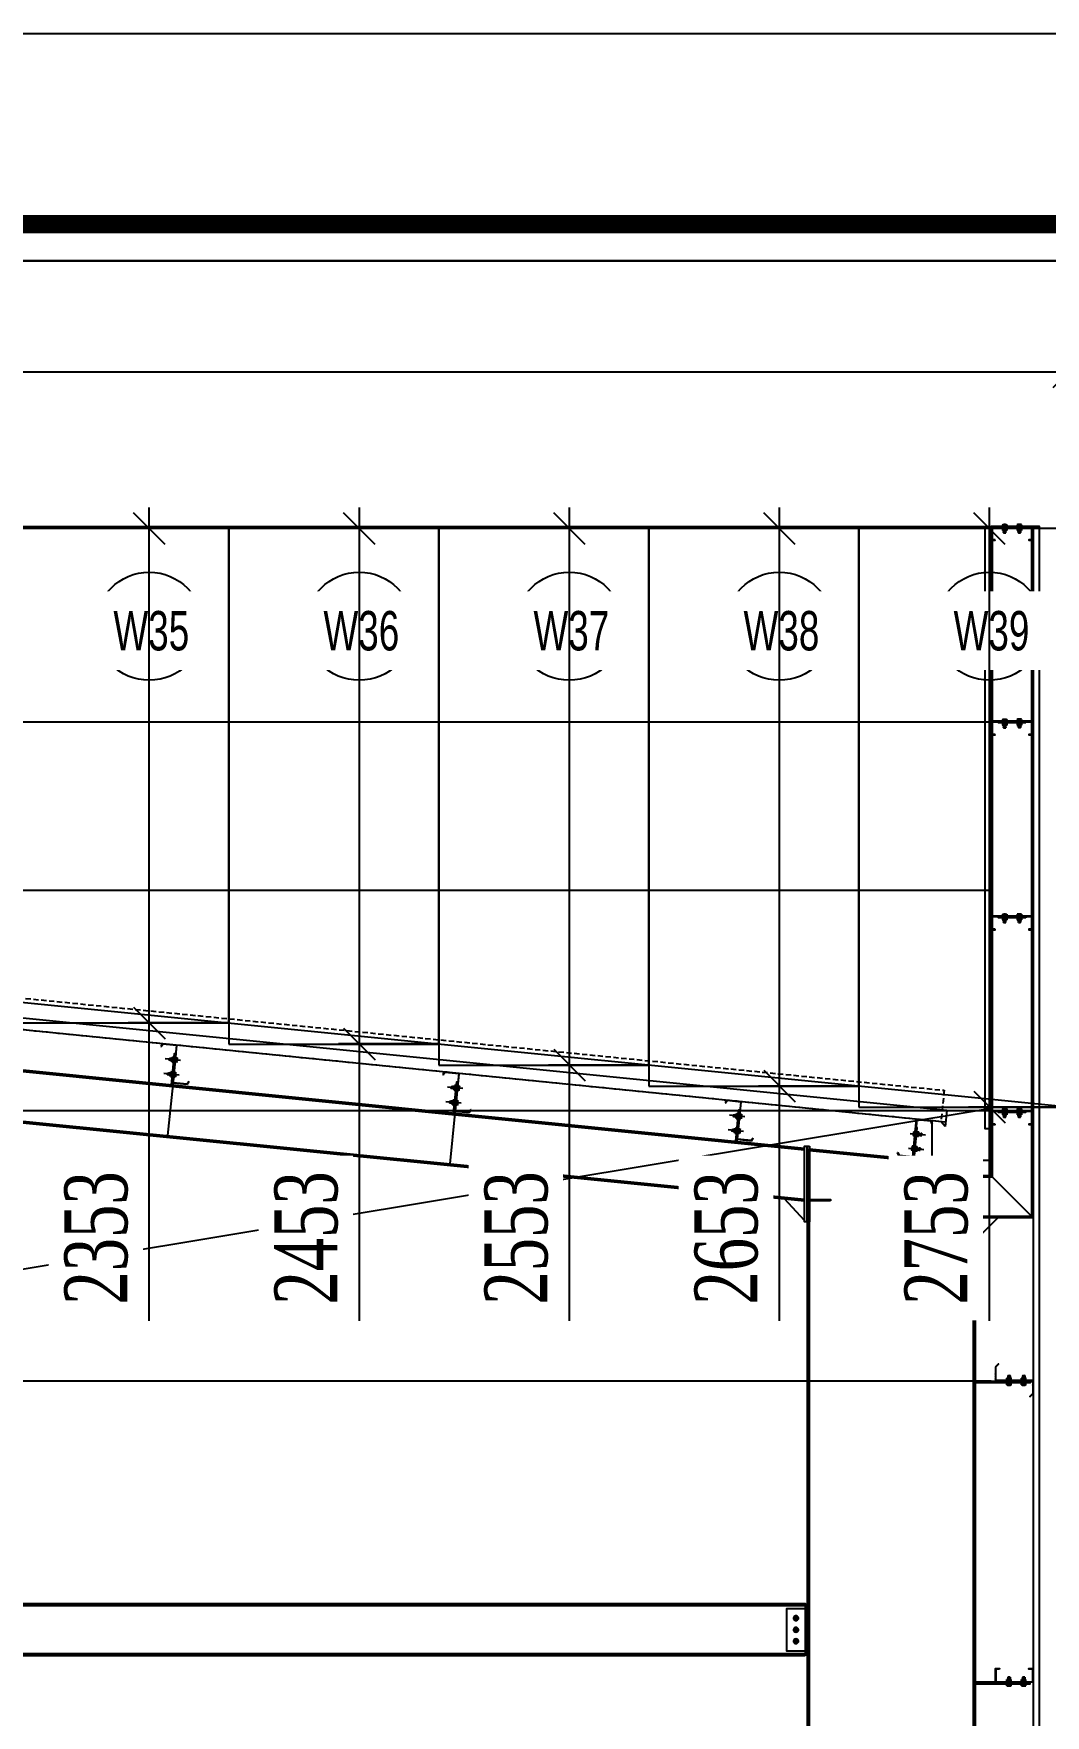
# Model space of a CAD drawing. Header units: inches. Extents: x 315041 to 662841, y -45540 to -35018.
# Drawn here: x 333064.8 to 333113, y -38356.8 to -38276.7 of the extents above; entities that cross this region are included whole.
import ezdxf

# ---------------------------------------------------------------- set-up
doc = ezdxf.new("R2010")
doc.units = ezdxf.units.IN
doc.header["$MEASUREMENT"] = 0
doc.linetypes.add('CENTER2', pattern=[28.575, 19.05, -3.175, 3.175, -3.175])
doc.linetypes.add('HIDDEN', pattern=[0.375, 0.25, -0.125])
for name, color, linetype in [('2', 2, 'Continuous'), ('251', 251, 'Continuous'), ('2NET-VE', 8, 'Continuous'), ('3', 3, 'Continuous'), ('5', 5, 'Continuous'), ('6', 6, 'Continuous'), ('7', 7, 'Continuous'), ('8', 8, 'Continuous'), ('9', 9, 'Continuous'), ('BAO KHUNG', 31, 'Continuous'), ('DIM', 8, 'Continuous'), ('GIANG', 1, 'Continuous')]:
    doc.layers.add(name, color=color, linetype=linetype)
doc.styles.add('ST1', font='times.ttf', dxfattribs={"width": 0.7})
doc.styles.add('ST1H', font='vnshxh.shx', dxfattribs={"width": 0.7})
doc.dimstyles.new('100', dxfattribs={"dimtxt": 3, "dimasz": 1.5, "dimexe": 1, "dimexo": 0, "dimgap": 1, "dimtad": 1, "dimdec": 0, "dimlfac": 100, "dimzin": 0, "dimdsep": 46, "dimtxsty": 'ST1', "dimblk": 'OBLIQUE', "dimcen": 1, "dimdle": 1, "dimclrd": 8, "dimclre": 8, "dimclrt": 3, "dimadec": 0, "dimazin": 0, "dimtfac": 1, "dimtdec": 0, "dimtix": 1, "dimtmove": 1, "dimatfit": 3, "dimfxl": 0, "dimtfill": 1, "dimtolj": 1, "dimtzin": 0, "dimlwd": -1, "dimlwe": -1, "dimarcsym": 1})

# ---------------------------------------------------------------- blocks, each defined once
blk = doc.blocks.new('A$C75D82031')
at = {"layer": '2', "color": 157, "linetype": 'Continuous'}
blk.add_lwpolyline([(0, 420), (594, 420), (594, 0), (0, 0)], close=True, dxfattribs=at)
at = {"layer": '7', "color": 147, "linetype": 'Continuous'}
blk.add_lwpolyline([(12.331, 57.61), (581.669, 57.61), (581.669, 409.19), (12.331, 409.19)], close=True, dxfattribs=at)
at = {"layer": 'BAO KHUNG', "color": 167, "linetype": 'Continuous', "const_width": 0.871}
blk.add_lwpolyline([(10.588, 9.067), (583.412, 9.067), (583.412, 410.933), (10.588, 410.933)], close=True, dxfattribs=at)
blk = doc.blocks.new('*U235')
at = {"layer": '2NET-VE', "ltscale": 0.5}
for p, q in [((0, 8), (9, 8)), ((23, 7), (23, 7)), ((0, -8), (9, -8)), ((23, -7), (23, -7))]:
    blk.add_line(p, q, dxfattribs=at)
at = {"layer": '7', "linetype": 'Continuous'}
for p, q in [((22, 6), (23, 8)), ((22, -6), (24, 6)), ((23, 8), (24, 6)), ((24, 6), (25, 8)), ((24, -6), (26, 6)), ((25, 8), (26, 6)), ((26, 6), (27, 8)), ((26, -6), (28, 6)), ((27, 8), (28, 6)), ((28, 6), (29, 8)), ((28, -6), (30, 6)), ((29, 8), (30, 6)), ((30, 6), (31, 8)), ((30, -6), (32, 6)), ((30, -6), (32, 6)), ((31, 8), (32, 6)), ((32, 6), (33, 8)), ((32, -6), (34, 6)), ((33, 8), (34, 6)), ((34, 6), (35, 8)), ((34, -6), (35, 6)), ((34, -6), (35, 6)), ((34, -6), (35, 6)), ((35, 8), (35, 6)), ((35, 6), (37, 8)), ((36, -6), (37, 6)), ((37, 8), (37, 6)), ((42, 6), (37, 6)), ((42, 6), (42, -6)), ((22, -6), (23, -8)), ((22, -6), (22, -6)), ((22, -6), (22, -6)), ((23, -8), (24, -6)), ((24, -6), (25, -8)), ((25, -8), (26, -6)), ((26, -6), (27, -8)), ((27, -8), (28, -6)), ((28, -6), (29, -8)), ((29, -8), (30, -6)), ((30, -6), (31, -8)), ((31, -8), (32, -6)), ((32, -6), (33, -8)), ((33, -8), (34, -6)), ((34, -6), (35, -8)), ((35, -8), (36, -6)), ((36, -6), (42, -6))]:
    blk.add_line(p, q, dxfattribs=at)
at = {"layer": '8', "linetype": 'Continuous'}
for p, q in [((-10, 9), (-10, 12)), ((-10, -12), (-10, 12)), ((-1, 15), (-9, 15)), ((-1, 9), (-9, 9)), ((0, 9), (0, 12)), ((0, -12), (0, 12)), ((9, -18), (9, 18)), ((9, 18), (11, 18)), ((11, -18), (11, 18)), ((11, 9), (11, 12)), ((11, -12), (11, 12)), ((12, 15), (21, 15)), ((13, 9), (20, 9)), ((22, 9), (22, 12)), ((22, -12), (22, 12)), ((-10, -9), (-10, -12)), ((-1, -9), (-9, -9)), ((-9, -15), (-1, -15)), ((0, -9), (0, -12)), ((9, -18), (11, -18)), ((11, -9), (11, -12)), ((21, -15), (12, -15)), ((13, -9), (20, -9)), ((22, -9), (22, -12))]:
    blk.add_line(p, q, dxfattribs=at)
at = {"layer": '8', "ltscale": 10}
blk.add_line((-33, 0), (65, 0), dxfattribs=at)
at = {"layer": '8', "linetype": 'Continuous'}
for centre, radius, start, end in [((-5, 12), 5.58, 146.602, 180), ((-6, 12), 4.1, 180, 228.5476), ((-6, 6), 4.1, 131.4524, 180), ((-6, 12), 5.58, 0, 33.398), ((-4, 12), 4.1, 311.4524, 0), ((-4, 6), 4.1, 0, 48.5476), ((17, 12), 5.58, 146.602, 180), ((16, 12), 4.1, 180, 228.5476), ((16, 6), 4.1, 131.4524, 180), ((18, 12), 4.1, 311.4524, 0), ((18, 6), 4.1, 0, 48.5476), ((16, 12), 5.58, 0, 33.398), ((-6, -6), 4.1, 180, 228.5476), ((-6, -12), 4.1, 131.4524, 180), ((-5, -12), 5.58, 180, 213.398), ((-4, -6), 4.1, 311.4524, 0), ((-4, -12), 4.1, 0, 48.5476), ((-6, -12), 5.58, 326.602, 0), ((16, -6), 4.1, 180, 228.5476), ((16, -12), 4.1, 131.4524, 180), ((17, -12), 5.58, 180, 213.398), ((18, -6), 4.1, 311.4524, 0), ((18, -12), 4.1, 0, 48.5476), ((16, -12), 5.58, 326.602, 0)]:
    blk.add_arc(centre, radius, start, end, dxfattribs=at)
blk = doc.blocks.new('*U234')
at = {"layer": '2NET-VE', "ltscale": 0.5}
for p, q in [((0, 8), (9, 8)), ((23, 7), (23, 7)), ((0, -8), (9, -8)), ((23, -7), (23, -7))]:
    blk.add_line(p, q, dxfattribs=at)
at = {"layer": '7', "linetype": 'Continuous'}
for p, q in [((22, 6), (23, 8)), ((22, -6), (24, 6)), ((23, 8), (24, 6)), ((24, 6), (25, 8)), ((24, -6), (26, 6)), ((25, 8), (26, 6)), ((26, 6), (27, 8)), ((26, -6), (28, 6)), ((27, 8), (28, 6)), ((28, 6), (29, 8)), ((28, -6), (30, 6)), ((29, 8), (30, 6)), ((30, 6), (31, 8)), ((30, -6), (32, 6)), ((30, -6), (32, 6)), ((31, 8), (32, 6)), ((32, 6), (33, 8)), ((32, -6), (34, 6)), ((33, 8), (34, 6)), ((34, 6), (35, 8)), ((34, -6), (35, 6)), ((34, -6), (35, 6)), ((34, -6), (35, 6)), ((35, 8), (35, 6)), ((35, 6), (37, 8)), ((36, -6), (37, 6)), ((37, 8), (37, 6)), ((42, 6), (37, 6)), ((42, 6), (42, -6)), ((22, -6), (23, -8)), ((22, -6), (22, -6)), ((22, -6), (22, -6)), ((23, -8), (24, -6)), ((24, -6), (25, -8)), ((25, -8), (26, -6)), ((26, -6), (27, -8)), ((27, -8), (28, -6)), ((28, -6), (29, -8)), ((29, -8), (30, -6)), ((30, -6), (31, -8)), ((31, -8), (32, -6)), ((32, -6), (33, -8)), ((33, -8), (34, -6)), ((34, -6), (35, -8)), ((35, -8), (36, -6)), ((36, -6), (42, -6))]:
    blk.add_line(p, q, dxfattribs=at)
at = {"layer": '8', "linetype": 'Continuous'}
for p, q in [((-10, 9), (-10, 12)), ((-10, -12), (-10, 12)), ((-1, 15), (-9, 15)), ((-1, 9), (-9, 9)), ((0, 9), (0, 12)), ((0, -12), (0, 12)), ((9, -18), (9, 18)), ((9, 18), (11, 18)), ((11, -18), (11, 18)), ((11, 9), (11, 12)), ((11, -12), (11, 12)), ((12, 15), (21, 15)), ((13, 9), (20, 9)), ((22, 9), (22, 12)), ((22, -12), (22, 12)), ((-10, -9), (-10, -12)), ((-1, -9), (-9, -9)), ((-9, -15), (-1, -15)), ((0, -9), (0, -12)), ((9, -18), (11, -18)), ((11, -9), (11, -12)), ((21, -15), (12, -15)), ((13, -9), (20, -9)), ((22, -9), (22, -12))]:
    blk.add_line(p, q, dxfattribs=at)
at = {"layer": '8', "ltscale": 10}
blk.add_line((-33, 0), (65, 0), dxfattribs=at)
at = {"layer": '8', "linetype": 'Continuous'}
for centre, radius, start, end in [((-5, 12), 5.58, 146.602, 180), ((-6, 12), 4.1, 180, 228.5476), ((-6, 6), 4.1, 131.4524, 180), ((-6, 12), 5.58, 0, 33.398), ((-4, 12), 4.1, 311.4524, 0), ((-4, 6), 4.1, 0, 48.5476), ((17, 12), 5.58, 146.602, 180), ((16, 12), 4.1, 180, 228.5476), ((16, 6), 4.1, 131.4524, 180), ((18, 12), 4.1, 311.4524, 0), ((18, 6), 4.1, 0, 48.5476), ((16, 12), 5.58, 0, 33.398), ((-6, -6), 4.1, 180, 228.5476), ((-6, -12), 4.1, 131.4524, 180), ((-5, -12), 5.58, 180, 213.398), ((-4, -6), 4.1, 311.4524, 0), ((-4, -12), 4.1, 0, 48.5476), ((-6, -12), 5.58, 326.602, 0), ((16, -6), 4.1, 180, 228.5476), ((16, -12), 4.1, 131.4524, 180), ((17, -12), 5.58, 180, 213.398), ((18, -6), 4.1, 311.4524, 0), ((18, -12), 4.1, 0, 48.5476), ((16, -12), 5.58, 326.602, 0)]:
    blk.add_arc(centre, radius, start, end, dxfattribs=at)
blk = doc.blocks.new('XM150')
at = {"layer": '2', "ltscale": 0.015}
for p, q in [((68.9, 180), (0.9, 180)), ((0.9, 1.1), (0.9, 180)), ((2, 178.9), (2, 0)), ((2, 178.9), (68.3, 178.9)), ((75.4, 166.5), (68.3, 178.9)), ((68.9, 180), (76.4, 167)), ((76.4, 167), (75.4, 166.5)), ((-73.5, 13), (-72.5, 13.5)), ((-66, 0), (-73.5, 13)), ((-72.5, 13.5), (-65.4, 1.1)), ((2, 0), (-66, 0)), ((-65.4, 1.1), (0.9, 1.1))]:
    blk.add_line(p, q, dxfattribs=at)
at = {"layer": '5'}
blk.add_lwpolyline([(8, -10), (8, 140), (2, 140), (2, -10), (8, -10)], close=True, dxfattribs=at)
at = {"layer": 'GIANG', "xscale": 0.7499999999999999, "yscale": 0.7499999999999999, "zscale": 0.7499999999999999}
for name, p in [('*U235', (0.9, 110)), ('*U234', (0.9, 40))]:
    blk.add_blockref(name, p, dxfattribs=at)
blk = doc.blocks.new('*U956')
at = {"layer": '2', "xscale": 0.008333333333333337, "yscale": 0.008333333333333337, "zscale": 0.008333333333333337, "rotation": 8.530765610063296}
blk.add_blockref('XM150', (0.118, -0.699), dxfattribs=at)
blk = doc.blocks.new('*U957')
at = {"layer": '2', "color": 0, "linetype": 'ByBlock', "lineweight": -2, "transparency": 16777216}
blk.add_blockref('*U956', (0, 0), dxfattribs=at)
blk = doc.blocks.new('*U132')
at = {"layer": '251'}
h = blk.add_hatch(color=256, dxfattribs=at)
h.paths.add_polyline_path([(-0.053, -0.04), (-0.053, -0.043, -0.192582), (-0.048, -0.029, -0.192582), (-0.053, -0.014)])
h.paths.add_polyline_path([(-0.053, 0.014, -0.192582), (-0.048, 0.029, -0.192582), (-0.053, 0.043)])
h = blk.add_hatch(color=256, dxfattribs=at)
h.paths.add_polyline_path([(0.056, -0.04), (0.056, -0.043, -0.192582), (0.062, -0.029, -0.192582), (0.056, -0.014)])
h.paths.add_polyline_path([(0.056, 0.014, -0.192582), (0.062, 0.029, -0.192582), (0.056, 0.043)])
at = {"layer": '5', "linetype": 'CENTER2', "ltscale": 0.2}
blk.add_line((-0.077, 0), (0.194, 0), dxfattribs=at)
at = {"layer": '8'}
for p, q in [((-0.053, 0.04), (-0.053, -0.04)), ((-0.048, 0.058), (-0.006, 0.058)), ((-0.048, 0.029), (-0.006, 0.029)), ((0, 0.043), (0, -0.043)), ((0.044, 0.033), (0, 0.033)), ((0.044, -0.066), (0.044, 0.066)), ((0.044, 0.066), (0.056, 0.066)), ((0.056, -0.066), (0.056, 0.066)), ((0.056, 0.04), (0.056, -0.04)), ((0.062, 0.058), (0.103, 0.058)), ((0.062, 0.029), (0.103, 0.029)), ((0.109, 0.043), (0.109, -0.043)), ((0.117, 0.033), (0.109, 0.033)), ((0.121, 0.027), (0.117, 0.033)), ((0.117, 0.033), (0.117, -0.017)), ((0.117, -0.017), (0.121, 0.027)), ((0.127, 0.033), (0.121, 0.027)), ((0.131, 0.027), (0.127, 0.033)), ((0.164, 0.03), (0.161, 0.027)), ((0.169, 0.027), (0.164, 0.03)), ((0.166, -0.027), (0.167, 0)), ((0.169, 0), (0.167, 0)), ((0.167, 0), (0.169, 0)), ((0.169, 0.027), (0.169, -0.027)), ((-0.048, -0.029), (-0.006, -0.029)), ((-0.048, -0.029), (-0.006, -0.029)), ((-0.048, -0.058), (-0.006, -0.058)), ((0.044, -0.033), (0, -0.033)), ((0.044, -0.066), (0.056, -0.066)), ((0.062, -0.029), (0.103, -0.029)), ((0.062, -0.029), (0.103, -0.029)), ((0.062, -0.058), (0.103, -0.058)), ((0.12, -0.033), (0.109, -0.033)), ((0.126, -0.027), (0.12, -0.033)), ((0.16, -0.033), (0.156, -0.027)), ((0.166, -0.027), (0.16, -0.033)), ((0.166, -0.027), (0.169, -0.027))]:
    blk.add_line(p, q, dxfattribs=at)
for points in [[(0.136, -0.027), (0.13, -0.033), (0.126, -0.027), (0.131, 0.027), (0.137, 0.033), (0.141, 0.027)], [(0.146, -0.027), (0.14, -0.033), (0.136, -0.027), (0.141, 0.027), (0.147, 0.033), (0.151, 0.027)], [(0.156, -0.027), (0.15, -0.033), (0.146, -0.027), (0.151, 0.027), (0.157, 0.033), (0.161, 0.027)]]:
    blk.add_lwpolyline(points, close=True, dxfattribs=at)
for centre, start, end in [((-0.032, 0.043), 136.3972, 223.6028), ((-0.032, 0.014), 136.3972, 180), ((-0.021, 0.043), 316.3972, 43.6028), ((-0.021, 0.014), 0, 43.6028), ((0.077, 0.043), 136.3972, 223.6028), ((0.077, 0.014), 136.3972, 180), ((0.088, 0.043), 316.3972, 43.6028), ((0.088, 0.014), 0, 43.6028), ((-0.032, -0.014), 180, 223.6028), ((-0.032, -0.043), 136.3972, 223.6028), ((-0.021, -0.014), 316.3972, 0), ((-0.021, -0.043), 316.3972, 43.6028), ((0.077, -0.014), 180, 223.6028), ((0.077, -0.043), 136.3972, 223.6028), ((0.088, -0.014), 316.3972, 0), ((0.088, -0.043), 316.3972, 43.6028)]:
    blk.add_arc(centre, 0.0209, start, end, dxfattribs=at)
blk = doc.blocks.new('*U964')
at = {"layer": '2', "xscale": 0.008333333333333337, "yscale": 0.008333333333333337, "zscale": 0.008333333333333337, "rotation": 8.530765610063296}
blk.add_blockref('XM150', (0.118, -0.699), dxfattribs=at)
blk = doc.blocks.new('*U965')
at = {"layer": '2', "color": 0, "linetype": 'ByBlock', "lineweight": -2, "transparency": 16777216}
blk.add_blockref('*U964', (0, 0), dxfattribs=at)
blk = doc.blocks.new('*U962')
at = {"layer": '2', "xscale": 0.008333333333333335, "yscale": 0.008333333333333335, "zscale": 0.008333333333333335, "rotation": 5.710593137616317}
blk.add_blockref('XM150', (0.083, -0.704), dxfattribs=at)
blk = doc.blocks.new('*U963')
at = {"layer": 'DIM', "color": 0, "linetype": 'ByBlock', "lineweight": -2, "transparency": 16777216}
for p in [(-67.165, -6.717), (-78.359, -7.836), (-89.553, -8.955)]:
    blk.add_blockref('*U962', p, dxfattribs=at)
blk = doc.blocks.new('A$C2C995D6F')
at = {"layer": '7'}
for p, q in [((0.252, 0.126), (0, 0.126)), ((0.126, 0.252), (0.126, 0))]:
    blk.add_line(p, q, dxfattribs=at)
blk.add_circle((0.126, 0.126), 0.0917, dxfattribs=at)
blk = doc.blocks.new('A$C6A7930B6')
at = {"layer": '2'}
h = blk.add_hatch(dxfattribs=at)
h.set_pattern_fill('ANSI31', color=256, scale=0.125, angle=-90, style=0)
h.set_pattern_definition([(315, (3303.04439, 11524.56439), (0.011048543456, 0.011048543456), [])])
h.paths.add_polyline_path([(1.5, 1.185), (1.5, 0.619), (0.016, 0.619), (0.016, 0.124), (0.129, 0.011), (0.118, 0), (0, 0.118), (0, 0.635), (1.484, 0.635), (1.484, 1.179), (1.371, 1.292), (1.382, 1.303)])
at = {"layer": '251'}
h = blk.add_hatch(color=256, dxfattribs=at)
h.paths.add_polyline_path([(0.314, 0.668), (0.31, 0.668, 0.192582), (0.332, 0.676, 0.192582), (0.353, 0.668)])
h.paths.add_polyline_path([(0.397, 0.668, 0.192582), (0.418, 0.676, 0.192582), (0.44, 0.668)])
h = blk.add_hatch(color=256, dxfattribs=at)
h.paths.add_polyline_path([(0.898, 0.668), (0.893, 0.668, 0.192582), (0.915, 0.676, 0.192582), (0.937, 0.668)])
h.paths.add_polyline_path([(0.98, 0.668, 0.192582), (1.002, 0.676, 0.192582), (1.023, 0.668)])
h = blk.add_hatch(color=256, dxfattribs=at)
h.paths.add_polyline_path([(0.314, 0.455), (0.31, 0.455, 0.192582), (0.332, 0.464, 0.192582), (0.353, 0.455)])
h.paths.add_polyline_path([(0.397, 0.455, 0.192582), (0.418, 0.464, 0.192582), (0.44, 0.455)])
h = blk.add_hatch(color=256, dxfattribs=at)
h.paths.add_polyline_path([(0.898, 0.455), (0.893, 0.455, 0.192582), (0.915, 0.464, 0.192582), (0.937, 0.455)])
h.paths.add_polyline_path([(0.98, 0.455, 0.192582), (1.002, 0.464, 0.192582), (1.023, 0.455)])
at = {"layer": '9', "linetype": 'Continuous'}
h = blk.add_hatch(dxfattribs=at)
h.set_pattern_fill('ANSI31', color=250, scale=0.25, angle=-90, style=0)
h.set_pattern_definition([(315, (3302.900187, 11527.014995), (0.02209708691, 0.02209708691), [])])
h.paths.add_polyline_path([(2.292, 0.552), (2.292, 0.619), (0.125, 0.619), (0.125, 0.552)])
at = {"layer": '2'}
blk.add_lwpolyline([(1.5, 1.185), (1.5, 0.619), (0.016, 0.619), (0.016, 0.124), (0.129, 0.011), (0.118, 0), (0, 0.118), (0, 0.635), (1.484, 0.635), (1.484, 1.179), (1.371, 1.292), (1.382, 1.303)], close=True, dxfattribs=at)
at = {"layer": '5', "linetype": 'CENTER2', "ltscale": 0.2}
for p, q in [((0.375, 0.436), (0.375, 0.859)), ((0.958, 0.436), (0.958, 0.859))]:
    blk.add_line(p, q, dxfattribs=at)
at = {"layer": '6'}
blk.add_lwpolyline([(2.292, 0.552), (2.292, 0.619), (0.125, 0.619), (0.125, 0.552), (2.292, 0.552)], dxfattribs=at)
at = {"layer": '8'}
for p, q in [((0.288, 0.676), (0.288, 0.739)), ((0.44, 0.748), (0.31, 0.748)), ((0.436, 0.668), (0.314, 0.668)), ((0.335, 0.832), (0.325, 0.824)), ((0.325, 0.824), (0.335, 0.817)), ((0.335, 0.772), (0.325, 0.764)), ((0.325, 0.764), (0.325, 0.748)), ((0.332, 0.676), (0.332, 0.739)), ((0.332, 0.676), (0.332, 0.739)), ((0.415, 0.837), (0.335, 0.837)), ((0.335, 0.832), (0.335, 0.837)), ((0.335, 0.832), (0.375, 0.835)), ((0.35, 0.759), (0.415, 0.765)), ((0.425, 0.759), (0.35, 0.759)), ((0.375, 0.837), (0.375, 0.835)), ((0.375, 0.835), (0.375, 0.837)), ((0.415, 0.837), (0.42, 0.83)), ((0.42, 0.83), (0.415, 0.825)), ((0.415, 0.78), (0.425, 0.774)), ((0.425, 0.774), (0.415, 0.765)), ((0.415, 0.765), (0.425, 0.759)), ((0.418, 0.676), (0.418, 0.739)), ((0.425, 0.759), (0.425, 0.748)), ((0.462, 0.676), (0.462, 0.739)), ((0.872, 0.676), (0.872, 0.739)), ((1.023, 0.748), (0.893, 0.748)), ((1.019, 0.668), (0.898, 0.668)), ((0.918, 0.832), (0.908, 0.824)), ((0.908, 0.824), (0.918, 0.817)), ((0.918, 0.772), (0.908, 0.764)), ((0.908, 0.764), (0.908, 0.748)), ((0.915, 0.676), (0.915, 0.739)), ((0.915, 0.676), (0.915, 0.739)), ((0.998, 0.837), (0.918, 0.837)), ((0.918, 0.832), (0.918, 0.837)), ((0.918, 0.832), (0.958, 0.835)), ((0.933, 0.759), (0.998, 0.765)), ((1.008, 0.759), (0.933, 0.759)), ((0.958, 0.837), (0.958, 0.835)), ((0.958, 0.835), (0.958, 0.837)), ((0.998, 0.837), (1.003, 0.83)), ((1.003, 0.83), (0.998, 0.825)), ((0.998, 0.78), (1.008, 0.774)), ((1.008, 0.774), (0.998, 0.765)), ((0.998, 0.765), (1.008, 0.759)), ((1.002, 0.676), (1.002, 0.739)), ((1.008, 0.759), (1.008, 0.748)), ((1.045, 0.676), (1.045, 0.739)), ((0.288, 0.464), (0.288, 0.526)), ((0.44, 0.535), (0.31, 0.535)), ((0.436, 0.552), (0.314, 0.552)), ((0.436, 0.455), (0.314, 0.455)), ((0.325, 0.635), (0.325, 0.552)), ((0.332, 0.464), (0.332, 0.526)), ((0.332, 0.464), (0.332, 0.526)), ((0.418, 0.464), (0.418, 0.526)), ((0.425, 0.635), (0.425, 0.552)), ((0.462, 0.464), (0.462, 0.526)), ((0.872, 0.464), (0.872, 0.526)), ((1.023, 0.535), (0.893, 0.535)), ((1.019, 0.552), (0.898, 0.552)), ((1.019, 0.455), (0.898, 0.455)), ((0.908, 0.635), (0.908, 0.552)), ((0.915, 0.464), (0.915, 0.526)), ((0.915, 0.464), (0.915, 0.526)), ((1.002, 0.464), (1.002, 0.526)), ((1.008, 0.635), (1.008, 0.552)), ((1.045, 0.464), (1.045, 0.526))]:
    blk.add_line(p, q, dxfattribs=at)
for points in [[(0.275, 0.65), (0.275, 0.668), (0.475, 0.668), (0.475, 0.65)], [(0.335, 0.817), (0.325, 0.809), (0.335, 0.802), (0.415, 0.81), (0.425, 0.819), (0.415, 0.825)], [(0.335, 0.802), (0.325, 0.794), (0.335, 0.787), (0.415, 0.795), (0.425, 0.804), (0.415, 0.81)], [(0.335, 0.787), (0.325, 0.779), (0.335, 0.772), (0.415, 0.78), (0.425, 0.789), (0.415, 0.795)], [(0.859, 0.65), (0.859, 0.668), (1.058, 0.668), (1.058, 0.65)], [(0.918, 0.817), (0.908, 0.809), (0.918, 0.802), (0.998, 0.81), (1.008, 0.819), (0.998, 0.825)], [(0.918, 0.802), (0.908, 0.794), (0.918, 0.787), (0.998, 0.795), (1.008, 0.804), (0.998, 0.81)], [(0.918, 0.787), (0.908, 0.779), (0.918, 0.772), (0.998, 0.78), (1.008, 0.789), (0.998, 0.795)], [(0.275, 0.535), (0.275, 0.552), (0.475, 0.552), (0.475, 0.535)], [(0.859, 0.535), (0.859, 0.552), (1.058, 0.552), (1.058, 0.535)]]:
    blk.add_lwpolyline(points, close=True, dxfattribs=at)
for centre, start, end in [((0.31, 0.716), 46.39718, 133.60282), ((0.31, 0.699), 226.39718, 313.60282), ((0.353, 0.716), 90, 133.60282), ((0.353, 0.699), 226.39718, 270), ((0.397, 0.716), 46.39718, 90), ((0.397, 0.699), 270, 313.60282), ((0.44, 0.716), 46.39718, 133.60282), ((0.44, 0.699), 226.39718, 313.60282), ((0.893, 0.716), 46.39718, 133.60282), ((0.893, 0.699), 226.39718, 313.60282), ((0.937, 0.716), 90, 133.60282), ((0.937, 0.699), 226.39718, 270), ((0.98, 0.716), 46.39718, 90), ((0.98, 0.699), 270, 313.60282), ((1.023, 0.716), 46.39718, 133.60282), ((1.023, 0.699), 226.39718, 313.60282), ((0.31, 0.503), 46.39718, 133.60282), ((0.31, 0.486), 226.39718, 313.60282), ((0.353, 0.503), 90, 133.60282), ((0.353, 0.486), 226.39718, 270), ((0.397, 0.503), 46.39718, 90), ((0.397, 0.486), 270, 313.60282), ((0.44, 0.503), 46.39718, 133.60282), ((0.44, 0.486), 226.39718, 313.60282), ((0.893, 0.503), 46.39718, 133.60282), ((0.893, 0.486), 226.39718, 313.60282), ((0.937, 0.503), 90, 133.60282), ((0.937, 0.486), 226.39718, 270), ((0.98, 0.503), 46.39718, 90), ((0.98, 0.486), 270, 313.60282), ((1.023, 0.503), 46.39718, 133.60282), ((1.023, 0.486), 226.39718, 313.60282)]:
    blk.add_arc(centre, 0.0314, start, end, dxfattribs=at)
blk = doc.blocks.new('*U148')
at = {"layer": '251'}
h = blk.add_hatch(color=256, dxfattribs=at)
h.paths.add_polyline_path([(-0.053, -0.04), (-0.053, -0.043, -0.192582), (-0.048, -0.029, -0.192582), (-0.053, -0.014)])
h.paths.add_polyline_path([(-0.053, 0.014, -0.192582), (-0.048, 0.029, -0.192582), (-0.053, 0.043)])
h = blk.add_hatch(color=256, dxfattribs=at)
h.paths.add_polyline_path([(0.067, -0.04), (0.067, -0.043, -0.192582), (0.073, -0.029, -0.192582), (0.067, -0.014)])
h.paths.add_polyline_path([(0.067, 0.014, -0.192582), (0.073, 0.029, -0.192582), (0.067, 0.043)])
at = {"layer": '5', "linetype": 'CENTER2', "ltscale": 0.2}
blk.add_line((-0.077, 0), (0.206, 0), dxfattribs=at)
at = {"layer": '8'}
for p, q in [((-0.053, 0.04), (-0.053, -0.04)), ((-0.048, 0.058), (-0.006, 0.058)), ((-0.048, 0.029), (-0.006, 0.029)), ((0, 0.043), (0, -0.043)), ((0.056, 0.033), (0, 0.033)), ((0.056, -0.066), (0.056, 0.066)), ((0.056, 0.066), (0.067, 0.066)), ((0.067, -0.066), (0.067, 0.066)), ((0.067, 0.04), (0.067, -0.04)), ((0.073, 0.058), (0.115, 0.058)), ((0.073, 0.029), (0.115, 0.029)), ((0.12, 0.043), (0.12, -0.043)), ((0.128, 0.033), (0.12, 0.033)), ((0.132, 0.027), (0.128, 0.033)), ((0.128, 0.033), (0.128, -0.017)), ((0.128, -0.017), (0.132, 0.027)), ((0.138, 0.033), (0.132, 0.027)), ((0.142, 0.027), (0.138, 0.033)), ((0.175, 0.03), (0.172, 0.027)), ((0.18, 0.027), (0.175, 0.03)), ((0.177, -0.027), (0.178, 0)), ((0.18, 0), (0.178, 0)), ((0.178, 0), (0.18, 0)), ((0.18, 0.027), (0.18, -0.027)), ((-0.048, -0.029), (-0.006, -0.029)), ((-0.048, -0.029), (-0.006, -0.029)), ((-0.048, -0.058), (-0.006, -0.058)), ((0.056, -0.033), (0, -0.033)), ((0.056, -0.066), (0.067, -0.066)), ((0.073, -0.029), (0.115, -0.029)), ((0.073, -0.029), (0.115, -0.029)), ((0.073, -0.058), (0.115, -0.058)), ((0.131, -0.033), (0.12, -0.033)), ((0.137, -0.027), (0.131, -0.033)), ((0.171, -0.033), (0.167, -0.027)), ((0.177, -0.027), (0.171, -0.033)), ((0.177, -0.027), (0.18, -0.027))]:
    blk.add_line(p, q, dxfattribs=at)
for points in [[(0.147, -0.027), (0.141, -0.033), (0.137, -0.027), (0.142, 0.027), (0.148, 0.033), (0.152, 0.027)], [(0.157, -0.027), (0.151, -0.033), (0.147, -0.027), (0.152, 0.027), (0.158, 0.033), (0.162, 0.027)], [(0.167, -0.027), (0.161, -0.033), (0.157, -0.027), (0.162, 0.027), (0.168, 0.033), (0.172, 0.027)]]:
    blk.add_lwpolyline(points, close=True, dxfattribs=at)
for centre, start, end in [((-0.032, 0.043), 136.3972, 223.6028), ((-0.032, 0.014), 136.3972, 180), ((-0.021, 0.043), 316.3972, 43.6028), ((-0.021, 0.014), 0, 43.6028), ((0.088, 0.043), 136.3972, 223.6028), ((0.088, 0.014), 136.3972, 180), ((0.099, 0.043), 316.3972, 43.6028), ((0.099, 0.014), 0, 43.6028), ((-0.032, -0.014), 180, 223.6028), ((-0.032, -0.043), 136.3972, 223.6028), ((-0.021, -0.014), 316.3972, 0), ((-0.021, -0.043), 316.3972, 43.6028), ((0.088, -0.014), 180, 223.6028), ((0.088, -0.043), 136.3972, 223.6028), ((0.099, -0.014), 316.3972, 0), ((0.099, -0.043), 316.3972, 43.6028)]:
    blk.add_arc(centre, 0.0209, start, end, dxfattribs=at)
blk = doc.blocks.new('*U149')
at = {"layer": '251'}
h = blk.add_hatch(color=256, dxfattribs=at)
h.paths.add_polyline_path([(-0.053, -0.04), (-0.053, -0.043, -0.192582), (-0.048, -0.029, -0.192582), (-0.053, -0.014)])
h.paths.add_polyline_path([(-0.053, 0.014, -0.192582), (-0.048, 0.029, -0.192582), (-0.053, 0.043)])
h = blk.add_hatch(color=256, dxfattribs=at)
h.paths.add_polyline_path([(0.067, -0.04), (0.067, -0.043, -0.192582), (0.073, -0.029, -0.192582), (0.067, -0.014)])
h.paths.add_polyline_path([(0.067, 0.014, -0.192582), (0.073, 0.029, -0.192582), (0.067, 0.043)])
at = {"layer": '5', "linetype": 'CENTER2', "ltscale": 0.2}
blk.add_line((-0.077, 0), (0.206, 0), dxfattribs=at)
at = {"layer": '8'}
for p, q in [((-0.053, 0.04), (-0.053, -0.04)), ((-0.048, 0.058), (-0.006, 0.058)), ((-0.048, 0.029), (-0.006, 0.029)), ((0, 0.043), (0, -0.043)), ((0.056, 0.033), (0, 0.033)), ((0.056, -0.066), (0.056, 0.066)), ((0.056, 0.066), (0.067, 0.066)), ((0.067, -0.066), (0.067, 0.066)), ((0.067, 0.04), (0.067, -0.04)), ((0.073, 0.058), (0.115, 0.058)), ((0.073, 0.029), (0.115, 0.029)), ((0.12, 0.043), (0.12, -0.043)), ((0.128, 0.033), (0.12, 0.033)), ((0.132, 0.027), (0.128, 0.033)), ((0.128, 0.033), (0.128, -0.017)), ((0.128, -0.017), (0.132, 0.027)), ((0.138, 0.033), (0.132, 0.027)), ((0.142, 0.027), (0.138, 0.033)), ((0.175, 0.03), (0.172, 0.027)), ((0.18, 0.027), (0.175, 0.03)), ((0.177, -0.027), (0.178, 0)), ((0.18, 0), (0.178, 0)), ((0.178, 0), (0.18, 0)), ((0.18, 0.027), (0.18, -0.027)), ((-0.048, -0.029), (-0.006, -0.029)), ((-0.048, -0.029), (-0.006, -0.029)), ((-0.048, -0.058), (-0.006, -0.058)), ((0.056, -0.033), (0, -0.033)), ((0.056, -0.066), (0.067, -0.066)), ((0.073, -0.029), (0.115, -0.029)), ((0.073, -0.029), (0.115, -0.029)), ((0.073, -0.058), (0.115, -0.058)), ((0.131, -0.033), (0.12, -0.033)), ((0.137, -0.027), (0.131, -0.033)), ((0.171, -0.033), (0.167, -0.027)), ((0.177, -0.027), (0.171, -0.033)), ((0.177, -0.027), (0.18, -0.027))]:
    blk.add_line(p, q, dxfattribs=at)
for points in [[(0.147, -0.027), (0.141, -0.033), (0.137, -0.027), (0.142, 0.027), (0.148, 0.033), (0.152, 0.027)], [(0.157, -0.027), (0.151, -0.033), (0.147, -0.027), (0.152, 0.027), (0.158, 0.033), (0.162, 0.027)], [(0.167, -0.027), (0.161, -0.033), (0.157, -0.027), (0.162, 0.027), (0.168, 0.033), (0.172, 0.027)]]:
    blk.add_lwpolyline(points, close=True, dxfattribs=at)
for centre, start, end in [((-0.032, 0.043), 136.3972, 223.6028), ((-0.032, 0.014), 136.3972, 180), ((-0.021, 0.043), 316.3972, 43.6028), ((-0.021, 0.014), 0, 43.6028), ((0.088, 0.043), 136.3972, 223.6028), ((0.088, 0.014), 136.3972, 180), ((0.099, 0.043), 316.3972, 43.6028), ((0.099, 0.014), 0, 43.6028), ((-0.032, -0.014), 180, 223.6028), ((-0.032, -0.043), 136.3972, 223.6028), ((-0.021, -0.014), 316.3972, 0), ((-0.021, -0.043), 316.3972, 43.6028), ((0.088, -0.014), 180, 223.6028), ((0.088, -0.043), 136.3972, 223.6028), ((0.099, -0.014), 316.3972, 0), ((0.099, -0.043), 316.3972, 43.6028)]:
    blk.add_arc(centre, 0.0209, start, end, dxfattribs=at)
blk = doc.blocks.new('A$C174458B3')
at = {"layer": '2'}
blk.add_lwpolyline([(1.333, 0.017), (1.483, 0.017), (1.483, 0.525), (0.017, 0.525), (0.017, 0.017), (0.167, 0.017), (0.167, 0), (0, 0), (0, 0.542), (1.5, 0.542), (1.5, 0), (1.333, 0), (1.333, 0.017)], dxfattribs=at)
at = {"layer": '5'}
blk.add_lwpolyline([(2.292, 0.542), (2.292, 0.608), (0.125, 0.608), (0.125, 0.542), (2.292, 0.542)], dxfattribs=at)
at = {"layer": '251', "color": 147, "xscale": 1.5, "yscale": 1.5, "zscale": 1.5, "rotation": 270}
for name, p in [('*U149', (0.375, 0.608)), ('*U148', (0.958, 0.608))]:
    blk.add_blockref(name, p, dxfattribs=at)
blk = doc.blocks.new('_Oblique')
at = {"color": 0, "linetype": 'ByBlock', "lineweight": -2}
blk.add_line((-0.5, -0.5), (0.5, 0.5), dxfattribs=at)
blk = doc.blocks.new('*D1045')
at = {"color": 8, "linetype": 'Continuous', "transparency": 16777216}
for p, q in [((332944.094, -38300.276), (332944.094, -38291.809)), ((333114.094, -38300.276), (333114.094, -38291.809)), ((332943.094, -38292.809), (333115.094, -38292.809))]:
    blk.add_line(p, q, dxfattribs=at)
at = {"layer": 'Defpoints', "color": 0, "transparency": 16777216}
for p in [(333114.094, -38292.809), (332944.094, -38300.276), (333114.094, -38300.276)]:
    blk.add_point(p, dxfattribs=at)
at = {"color": 8, "transparency": 16777216, "xscale": 1.5, "yscale": 1.5, "zscale": 1.5, "rotation": 180}
blk.add_blockref('_Oblique', (332944.094, -38292.809), dxfattribs=at)
at = {"color": 8, "transparency": 16777216, "xscale": 1.5, "yscale": 1.5, "zscale": 1.5}
blk.add_blockref('_Oblique', (333114.094, -38292.809), dxfattribs=at)
at = {"color": 3, "transparency": 16777216, "insert": (333029.094, -38290.279), "char_height": 3, "attachment_point": 5, "style": 'ST1', "bg_fill": 3, "box_fill_scale": 1.25, "bg_fill_color": 256, "bg_fill_true_color": 13158600, "bg_fill_transparency": 0}
blk.add_mtext('\\A1;17000', dxfattribs=at)
blk = doc.blocks.new('*D1115')
at = {"color": 8, "linetype": 'Continuous', "transparency": 16777216}
for p, q in [((333070.313, -38324.801), (333070.313, -38299.276)), ((333074.094, -38300.276), (333069.313, -38300.276)), ((333074.094, -38323.801), (333069.313, -38323.801)), ((333070.313, -38337.968), (333070.313, -38323.801))]:
    blk.add_line(p, q, dxfattribs=at)
at = {"layer": 'Defpoints', "color": 0, "transparency": 16777216}
for p in [(333070.313, -38300.276), (333074.094, -38300.276), (333074.094, -38323.801)]:
    blk.add_point(p, dxfattribs=at)
at = {"color": 8, "transparency": 16777216, "xscale": 1.5, "yscale": 1.5, "zscale": 1.5}
for p, rotation in [((333070.313, -38300.276), 90), ((333070.313, -38323.801), 270)]:
    blk.add_blockref('_Oblique', p, dxfattribs=dict(at, rotation=rotation))
at = {"color": 3, "transparency": 16777216, "insert": (333067.787, -38334.03), "char_height": 3, "attachment_point": 5, "rotation": 90, "style": 'ST1', "bg_fill": 3, "box_fill_scale": 1.25, "bg_fill_color": 256, "bg_fill_true_color": 13158600, "bg_fill_transparency": 1019152}
blk.add_mtext('\\A1;2353', dxfattribs=at)
blk = doc.blocks.new('*D1116')
at = {"color": 8, "linetype": 'Continuous', "transparency": 16777216}
for p, q in [((333080.313, -38325.801), (333080.313, -38299.276)), ((333084.094, -38300.276), (333079.313, -38300.276)), ((333084.094, -38324.801), (333079.313, -38324.801)), ((333080.313, -38337.968), (333080.313, -38324.801))]:
    blk.add_line(p, q, dxfattribs=at)
at = {"layer": 'Defpoints', "color": 0, "transparency": 16777216}
for p in [(333080.313, -38300.276), (333084.094, -38300.276), (333084.094, -38324.801)]:
    blk.add_point(p, dxfattribs=at)
at = {"color": 8, "transparency": 16777216, "xscale": 1.5, "yscale": 1.5, "zscale": 1.5}
for p, rotation in [((333080.313, -38300.276), 90), ((333080.313, -38324.801), 270)]:
    blk.add_blockref('_Oblique', p, dxfattribs=dict(at, rotation=rotation))
at = {"color": 3, "transparency": 16777216, "insert": (333077.787, -38334.03), "char_height": 3, "attachment_point": 5, "rotation": 90, "style": 'ST1', "bg_fill": 3, "box_fill_scale": 1.25, "bg_fill_color": 256, "bg_fill_true_color": 13158600, "bg_fill_transparency": 1019152}
blk.add_mtext('\\A1;2453', dxfattribs=at)
blk = doc.blocks.new('*D1117')
at = {"color": 8, "linetype": 'Continuous', "transparency": 16777216}
for p, q in [((333090.313, -38326.801), (333090.313, -38299.276)), ((333094.094, -38300.276), (333089.313, -38300.276)), ((333094.094, -38325.801), (333089.313, -38325.801)), ((333090.313, -38337.968), (333090.313, -38325.801))]:
    blk.add_line(p, q, dxfattribs=at)
at = {"layer": 'Defpoints', "color": 0, "transparency": 16777216}
for p in [(333090.313, -38300.276), (333094.094, -38300.276), (333094.094, -38325.801)]:
    blk.add_point(p, dxfattribs=at)
at = {"color": 8, "transparency": 16777216, "xscale": 1.5, "yscale": 1.5, "zscale": 1.5}
for p, rotation in [((333090.313, -38300.276), 90), ((333090.313, -38325.801), 270)]:
    blk.add_blockref('_Oblique', p, dxfattribs=dict(at, rotation=rotation))
at = {"color": 3, "transparency": 16777216, "insert": (333087.787, -38334.03), "char_height": 3, "attachment_point": 5, "rotation": 90, "style": 'ST1', "bg_fill": 3, "box_fill_scale": 1.25, "bg_fill_color": 256, "bg_fill_true_color": 13158600, "bg_fill_transparency": 11622076}
blk.add_mtext('\\A1;2553', dxfattribs=at)
blk = doc.blocks.new('*D1118')
at = {"color": 8, "linetype": 'Continuous', "transparency": 16777216}
for p, q in [((333100.313, -38327.801), (333100.313, -38299.276)), ((333104.094, -38300.276), (333099.313, -38300.276)), ((333104.094, -38326.801), (333099.313, -38326.801)), ((333100.313, -38337.968), (333100.313, -38326.801))]:
    blk.add_line(p, q, dxfattribs=at)
at = {"layer": 'Defpoints', "color": 0, "transparency": 16777216}
for p in [(333100.313, -38300.276), (333104.094, -38300.276), (333104.094, -38326.801)]:
    blk.add_point(p, dxfattribs=at)
at = {"color": 8, "transparency": 16777216, "xscale": 1.5, "yscale": 1.5, "zscale": 1.5}
for p, rotation in [((333100.313, -38300.276), 90), ((333100.313, -38326.801), 270)]:
    blk.add_blockref('_Oblique', p, dxfattribs=dict(at, rotation=rotation))
at = {"color": 3, "transparency": 16777216, "insert": (333097.787, -38334.03), "char_height": 3, "attachment_point": 5, "rotation": 90, "style": 'ST1', "bg_fill": 3, "box_fill_scale": 1.25, "bg_fill_color": 256, "bg_fill_true_color": 13158600, "bg_fill_transparency": 1019152}
blk.add_mtext('\\A1;2653', dxfattribs=at)
blk = doc.blocks.new('*D1119')
at = {"color": 8, "linetype": 'Continuous', "transparency": 16777216}
for p, q in [((333110.313, -38328.801), (333110.313, -38299.276)), ((333114.094, -38300.276), (333109.313, -38300.276)), ((333114.094, -38327.801), (333109.313, -38327.801)), ((333110.313, -38337.968), (333110.313, -38327.801))]:
    blk.add_line(p, q, dxfattribs=at)
at = {"layer": 'Defpoints', "color": 0, "transparency": 16777216}
for p in [(333110.313, -38300.276), (333114.094, -38300.276), (333114.094, -38327.801)]:
    blk.add_point(p, dxfattribs=at)
at = {"color": 8, "transparency": 16777216, "xscale": 1.5, "yscale": 1.5, "zscale": 1.5}
for p, rotation in [((333110.313, -38300.276), 90), ((333110.313, -38327.801), 270)]:
    blk.add_blockref('_Oblique', p, dxfattribs=dict(at, rotation=rotation))
at = {"color": 3, "transparency": 16777216, "insert": (333107.782, -38334.03), "char_height": 3, "attachment_point": 5, "rotation": 90, "style": 'ST1', "bg_fill": 3, "box_fill_scale": 1.25, "bg_fill_color": 256, "bg_fill_true_color": 13158600, "bg_fill_transparency": 11997520}
blk.add_mtext('\\A1;2753', dxfattribs=at)

msp = doc.modelspace()

# ---------------------------------------------------------------- linework, layer by layer
at = {"color": 8}
msp.add_lwpolyline([(332876.4423, -38287.5287), (333161.1113, -38287.5287), (333161.1113, -38639.1085), (332876.4423, -38639.1085)], close=True, dxfattribs=at)
at = {"color": 6}
for points in [[(333064.0938, -38323.8014), (333074.0938, -38323.8014), (333074.0938, -38300.2758), (333064.0938, -38300.2758)], [(333074.0938, -38324.8014), (333084.0938, -38324.8014), (333084.0938, -38300.2758), (333074.0938, -38300.2758)], [(333084.0938, -38325.8014), (333094.0938, -38325.8014), (333094.0938, -38300.2758), (333084.0938, -38300.2758)], [(333094.0938, -38326.8014), (333104.0938, -38326.8014), (333104.0938, -38300.2758), (333094.0938, -38300.2758)], [(333104.0938, -38327.8014), (333114.0938, -38327.8014), (333114.0938, -38300.2758), (333104.0938, -38300.2758)]]:
    msp.add_lwpolyline(points, close=True, dxfattribs=at)
at = {"color": 1, "true_color": 0xfa051e}
msp.add_lwpolyline([(332943.9644, -38317.9743), (332979.8938, -38314.3814), (333114.2231, -38327.8143)], dxfattribs=at)
at = {"color": 6}
for centre in [(333070.3081, -38304.9204), (333080.3081, -38304.9204), (333090.3081, -38304.9204), (333100.3081, -38304.9204), (333110.3081, -38304.9204)]:
    msp.add_circle(centre, 2.571, dxfattribs=at)
at = {"layer": '2', "color": 9}
for p, q in [((333112.3844, -38300.2558), (333110.3844, -38300.2558)), ((333110.3926, -38327.8714), (332946.0938, -38355.1749)), ((333108.2752, -38327.9733), (333108.1992, -38328.733)), ((333108.1992, -38328.733), (333108.0047, -38328.499)), ((333110.3926, -38340.8416), (332946.0938, -38340.8416))]:
    msp.add_line(p, q, dxfattribs=at)
at = {"layer": '2', "color": 9, "ltscale": 50}
for points in [[(333110.5844, -38300.8058), (333110.4044, -38300.8058), (333110.4044, -38300.1958), (333112.3644, -38300.1958), (333112.3644, -38300.8058), (333112.1844, -38300.8058), (333112.1844, -38300.8258), (333112.3644, -38300.8258, 0.4142136), (333112.3844, -38300.8058), (333112.3844, -38300.1958, 0.4142136), (333112.3644, -38300.1758), (333110.4044, -38300.1758, 0.4142136), (333110.3844, -38300.1958), (333110.3844, -38300.8058, 0.4142136), (333110.4044, -38300.8258), (333110.5844, -38300.8258), (333110.5844, -38300.8058)], [(333110.5844, -38310.0741), (333110.4044, -38310.0741), (333110.4044, -38309.4641), (333112.3644, -38309.4641), (333112.3644, -38310.0741), (333112.1844, -38310.0741), (333112.1844, -38310.0941), (333112.3644, -38310.0941, 0.4142136), (333112.3844, -38310.0741), (333112.3844, -38309.4641, 0.4142136), (333112.3644, -38309.4441), (333110.4044, -38309.4441, 0.4142136), (333110.3844, -38309.4641), (333110.3844, -38310.0741, 0.4142136), (333110.4044, -38310.0941), (333110.5844, -38310.0941), (333110.5844, -38310.0741)], [(333110.5844, -38319.3424), (333110.4044, -38319.3424), (333110.4044, -38318.7324), (333112.3644, -38318.7324), (333112.3644, -38319.3424), (333112.1844, -38319.3424), (333112.1844, -38319.3624), (333112.3644, -38319.3624, 0.4142136), (333112.3844, -38319.3424), (333112.3844, -38318.7324, 0.4142136), (333112.3644, -38318.7124), (333110.4044, -38318.7124, 0.4142136), (333110.3844, -38318.7324), (333110.3844, -38319.3424, 0.4142136), (333110.4044, -38319.3624), (333110.5844, -38319.3624), (333110.5844, -38319.3424)], [(333110.5844, -38328.6106), (333110.4044, -38328.6106), (333110.4044, -38328.0006), (333112.3644, -38328.0006), (333112.3644, -38328.6106), (333112.1844, -38328.6106), (333112.1844, -38328.6306), (333112.3644, -38328.6306, 0.4142136), (333112.3844, -38328.6106), (333112.3844, -38328.0006, 0.4142136), (333112.3644, -38327.9806), (333110.4044, -38327.9806, 0.4142136), (333110.3844, -38328.0006), (333110.3844, -38328.6106, 0.4142136), (333110.4044, -38328.6306), (333110.5844, -38328.6306), (333110.5844, -38328.6106)]]:
    msp.add_lwpolyline(points, format="xyb", dxfattribs=at)
at = {"layer": '2', "color": 9}
msp.add_lwpolyline([(333106.8446, -38328.383), (333107.5671, -38328.4552), (333107.5671, -38328.4552)], dxfattribs=at)
at = {"layer": '3', "color": 9}
for p, q in [((333108.2752, -38327.9733), (332979.8938, -38315.1351)), ((333108.2204, -38328.5206), (332979.8938, -38315.6879))]:
    msp.add_line(p, q, dxfattribs=at)
for points in [[(333110.3844, -38300.1958), (333110.0846, -38300.1958), (333110.0846, -38328.8222), (333110.3844, -38328.8222)], [(333112.3942, -38561.1758), (333112.6942, -38561.1758), (333112.6942, -38300.1758), (333112.3942, -38300.1758)]]:
    msp.add_lwpolyline(points, close=True, dxfattribs=at)
at = {"layer": '5', "color": 9}
for p, q in [((332946.1036, -38300.1758), (333110.3844, -38300.1758)), ((333029.0688, -38309.4641), (333110.3844, -38309.4641)), ((333029.0688, -38317.4824), (333110.3844, -38317.4824)), ((333110.4926, -38327.9806), (333029.0688, -38327.9806))]:
    msp.add_line(p, q, dxfattribs=at)
for points in [[(333112.0344, -38309.5241), (333110.7344, -38309.5241), (333110.7344, -38309.4641), (333112.0344, -38309.4641)], [(333112.0344, -38318.7924), (333110.7344, -38318.7924), (333110.7344, -38318.7324), (333112.0344, -38318.7324)], [(333112.0344, -38328.0606), (333110.7344, -38328.0606), (333110.7344, -38328.0006), (333112.0344, -38328.0006)]]:
    msp.add_lwpolyline(points, close=True, dxfattribs=at)
at = {"layer": '6', "color": 9, "linetype": 'HIDDEN'}
msp.add_lwpolyline([(333108.0047, -38328.499), (332980.3151, -38315.73), (332980.4645, -38314.2359), (333108.1541, -38327.0049)], close=True, dxfattribs=at)
at = {"layer": '6', "color": 9}
msp.add_lwpolyline([(333106.8446, -38328.383), (333107.5671, -38328.4552), (333107.5671, -38330.3357), (333110.3844, -38330.3357), (333110.3844, -38327.6258)], dxfattribs=at)
msp.add_lwpolyline([(333101.6442, -38351.6758), (333100.6442, -38351.6758), (333100.6442, -38353.6758), (333101.6442, -38353.6758)], close=True, dxfattribs=at)
at = {"layer": '8', "color": 9}
for p, q in [((333110.4444, -38300.2558), (333110.4444, -38331.1331)), ((333112.3244, -38333.0131), (333112.3244, -38300.2558)), ((332980.0138, -38317.6094), (333101.5042, -38329.7584)), ((332980.0138, -38317.6898), (333101.5042, -38329.8388)), ((332980.0138, -38320.0414), (333101.5042, -38332.1905)), ((332980.0138, -38320.1218), (333101.5042, -38332.2709)), ((333071.4248, -38326.7505), (333071.184, -38329.1585)), ((333084.8578, -38328.0938), (333084.617, -38330.5018)), ((333101.7442, -38329.7824), (333109.6442, -38330.5724)), ((333101.7442, -38412.2758), (333101.7442, -38329.7824)), ((333101.7442, -38329.8628), (333109.6363, -38330.652)), ((333109.5442, -38412.2758), (333109.5442, -38330.5624)), ((333109.6442, -38412.2758), (333109.6442, -38330.5724)), ((333110.3844, -38331.0731), (333109.7642, -38331.0731)), ((333110.4444, -38331.1331), (333109.7642, -38331.1331)), ((333112.3844, -38333.0731), (333110.3844, -38331.0731)), ((333101.5042, -38333.2064), (333100.5562, -38332.1741)), ((333112.3244, -38333.0131), (333109.7642, -38333.0131)), ((333112.3844, -38333.0731), (333109.7642, -38333.0731)), ((333109.7642, -38334.0231), (333110.7142, -38333.0731)), ((333101.6442, -38412.2758), (333101.6442, -38333.2564))]:
    msp.add_line(p, q, dxfattribs=at)
for points in [[(333112.3844, -38333.0731), (333112.3844, -38300.1958), (333110.3844, -38300.1958), (333110.3844, -38331.0731)], [(333029.2738, -38351.5258), (333101.5442, -38351.5258)], [(333101.5442, -38353.8258), (333029.2738, -38353.8258)]]:
    msp.add_lwpolyline(points, dxfattribs=at)
for points in [[(333101.6242, -38329.6564), (333101.6242, -38333.2564), (333101.5042, -38333.2564), (333101.5042, -38329.6564)], [(333101.7442, -38329.6564), (333101.7442, -38333.2564), (333101.6242, -38333.2564), (333101.6242, -38329.6564)], [(333109.7642, -38334.0731), (333109.6442, -38334.0731), (333109.6442, -38330.9731), (333109.7642, -38330.9731)], [(333102.7442, -38332.2689), (333101.7442, -38332.2689), (333101.7442, -38332.2089), (333102.7442, -38332.2089)], [(333109.5242, -38333.0731), (333108.5242, -38333.0731), (333108.5242, -38332.9931), (333109.5242, -38332.9931)], [(333101.5442, -38353.9258), (333029.2738, -38353.9258), (333029.2738, -38351.4258), (333101.5442, -38351.4258)]]:
    msp.add_lwpolyline(points, close=True, dxfattribs=at)

# ---------------------------------------------------------------- block references
at = {"color": 1}
msp.add_blockref('A$C75D82031', (332579.4423, -38696.7186), dxfattribs=at)
at = {"layer": '2', "color": 9, "yscale": 1.19999999999709, "zscale": 1.2}
for name, p, xscale, rotation in [('*U957', (333106.7257, -38329.3258), 1.19999999997566, 345.7586412520446), ('*U965', (333106.7257, -38329.3258), 1.19999999997566, 345.7586412520446), ('A$C174458B3', (333112.3927, -38354.5249), 1.200000000011642, 180)]:
    msp.add_blockref(name, p, dxfattribs=dict(at, xscale=xscale, rotation=rotation))
at = {"layer": '2', "color": 9, "xscale": -1.200000000011642, "yscale": 1.19999999999709, "zscale": 1.2}
for name, p in [('A$C6A7930B6', (333112.3927, -38341.584)), ('A$C2C995D6F', (333101.2453, -38352.2769)), ('A$C2C995D6F', (333101.2453, -38352.8269)), ('A$C2C995D6F', (333101.2453, -38353.3769))]:
    msp.add_blockref(name, p, dxfattribs=at)
at = {"layer": '251', "color": 9, "yscale": 1.80000000000291, "zscale": 1.8}
for p, xscale, rotation in [((333111.0344, -38300.1758), -1.80000000000291, 90.00000005373141), ((333111.7344, -38300.1758), 1.80000000000291, 269.9999999462686), ((333111.0344, -38309.4441), -1.80000000000291, 90.00000005373141), ((333111.7344, -38309.4441), 1.80000000000291, 269.9999999462686), ((333111.0344, -38318.7124), -1.80000000000291, 90.00000005373141), ((333111.7344, -38318.7124), 1.80000000000291, 269.9999999462686), ((333111.0344, -38327.9806), -1.80000000000291, 90.00000005373141), ((333111.7344, -38327.9806), 1.80000000000291, 269.9999999462686)]:
    msp.add_blockref('*U132', p, dxfattribs=dict(at, xscale=xscale, rotation=rotation))
at = {"layer": 'DIM', "color": 9, "xscale": -1.200000000011642, "yscale": 1.19999999999709, "zscale": 1.2}
msp.add_blockref('*U963', (332990.9566, -38317.7489), dxfattribs=at)

# ---------------------------------------------------------------- next in the draw order: texts
at = {"color": 6, "char_height": 1.875, "attachment_point": 6, "style": 'ST1H', "bg_fill": 2}
for s, insert in [('\\A1;W35', (333072.2117, -38305.1469)), ('\\A1;W36', (333082.2117, -38305.1469)), ('\\A1;W37', (333092.2117, -38305.1469)), ('\\A1;W38', (333102.2117, -38305.1469)), ('\\A1;W39', (333112.2117, -38305.1469))]:
    msp.add_mtext(s, dxfattribs=dict(at, insert=insert))

# ---------------------------------------------------------------- next in the draw order: dimensions: what is measured, and where the dimension line sits
at = {"color": 6}
dim = msp.add_linear_dim(base=(333114.0938, -38292.8088), p1=(332944.0938, -38300.2758), p2=(333114.0938, -38300.2758), dimstyle='100', dxfattribs=at)
dim.commit()
dim.dimension.update_dxf_attribs({"geometry": '*D1045', "text_midpoint": (333029.0938, -38290.2785)})

# ---------------------------------------------------------------- next in the draw order: dimensions: what is measured, and where the dimension line sits
for base, p1, p2, picture, middle in [((333070.3127, -38300.2758), (333074.0938, -38323.8014), (333074.0938, -38300.2758), '*D1115', (333067.5627, -38334.0295)), ((333080.3127, -38300.2758), (333084.0938, -38324.8014), (333084.0938, -38300.2758), '*D1116', (333077.5627, -38334.0295)), ((333090.3127, -38300.2758), (333094.0938, -38325.8014), (333094.0938, -38300.2758), '*D1117', (333087.5627, -38334.0295)), ((333100.3127, -38300.2758), (333104.0938, -38326.8014), (333104.0938, -38300.2758), '*D1118', (333097.5627, -38334.0295)), ((333110.3127, -38300.2758), (333114.0938, -38327.8014), (333114.0938, -38300.2758), '*D1119', (333107.5627, -38334.0295))]:
    dim = msp.add_linear_dim(base=base, p1=p1, p2=p2, angle=90, dimstyle='100', dxfattribs=at)
    dim.commit()
    dim.dimension.update_dxf_attribs({"geometry": picture, "text_midpoint": middle, "dimtype": 160})

doc.saveas('drawing.dxf')
